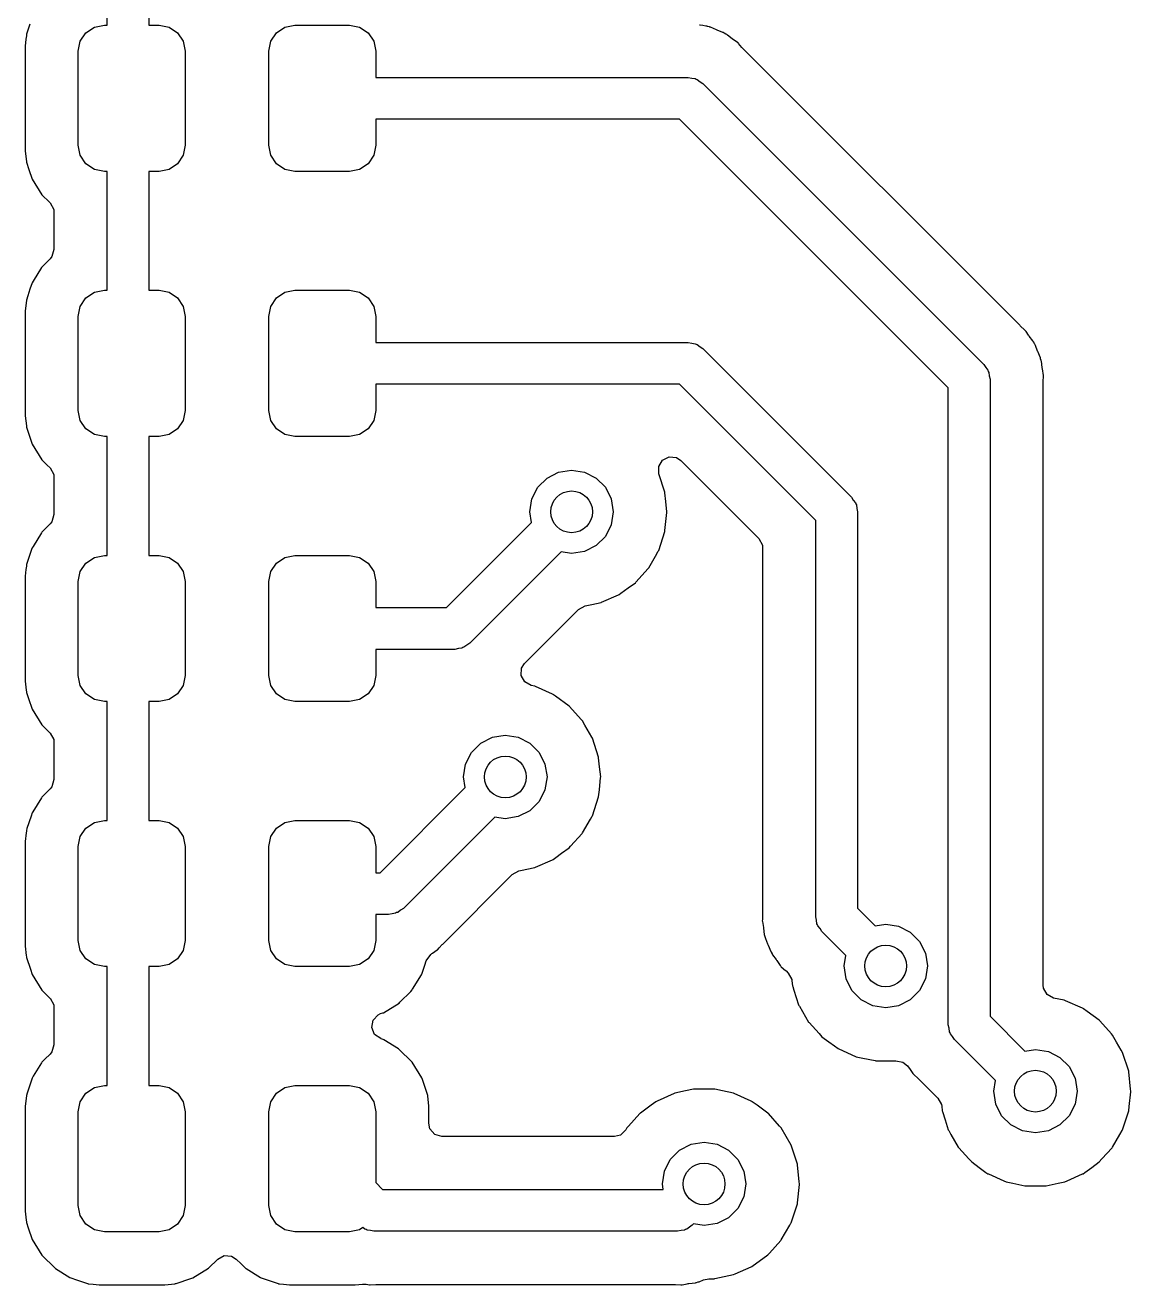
# Model space of a CAD drawing. Extents: x 61 to 228, y -146 to -45.
# Drawn here: x 110.97 to 121.56, y -63.92 to -51.85 of the extents above; entities that cross this region are included whole.
import ezdxf

# ---------------------------------------------------------------- set-up
doc = ezdxf.new("R2010")
doc.units = 0
doc.layers.add('BLACK', color=7, linetype='CONTINUOUS')

msp = doc.modelspace()

# ---------------------------------------------------------------- linework, layer by layer
at = {"layer": 'BLACK', "linetype": 'CONTINUOUS'}
for p, q in [((111.753, -51.8526), (111.753, -50.7126)), ((112.153, -50.7126), (112.153, -51.8526)), ((111.015, -51.8417), (110.983, -51.9395)), ((111.551, -51.9258), (111.632, -51.8716)), ((111.632, -51.8716), (111.728, -51.8526)), ((111.728, -51.8526), (111.753, -51.8526)), ((112.153, -51.8526), (112.253, -51.8526)), ((112.253, -51.8526), (112.349, -51.8716)), ((112.349, -51.8716), (112.43, -51.9258)), ((113.376, -51.9258), (113.457, -51.8716)), ((113.457, -51.8716), (113.553, -51.8526)), ((113.553, -51.8526), (114.078, -51.8526)), ((114.078, -51.8526), (114.174, -51.8716)), ((114.174, -51.8716), (114.255, -51.9258)), ((117.437, -51.853), (117.43, -51.8519)), ((117.463, -51.8564), (117.437, -51.853)), ((117.493, -51.8603), (117.463, -51.8564)), ((117.5, -51.8613), (117.493, -51.8603)), ((117.493, -51.8603), (117.493, -51.8603)), ((117.507, -51.8641), (117.5, -51.8613)), ((117.51, -51.8647), (117.507, -51.8641)), ((117.526, -51.8694), (117.51, -51.8647)), ((117.529, -51.8702), (117.526, -51.8694)), ((117.536, -51.8716), (117.529, -51.8702)), ((117.594, -51.8978), (117.536, -51.8716)), ((110.976, -51.9855), (110.969, -52.0522)), ((110.98, -51.9546), (110.976, -51.9855)), ((110.983, -51.9395), (110.98, -51.9477)), ((110.98, -51.9477), (110.98, -51.9546)), ((110.98, -51.9546), (110.98, -51.9546)), ((111.478, -52.1026), (111.497, -52.0069)), ((111.497, -52.0069), (111.551, -51.9258)), ((112.43, -51.9258), (112.484, -52.0069)), ((112.484, -52.0069), (112.503, -52.1026)), ((113.303, -52.1026), (113.322, -52.0069)), ((113.322, -52.0069), (113.376, -51.9258)), ((114.255, -51.9258), (114.309, -52.0069)), ((114.309, -52.0069), (114.328, -52.1026)), ((117.6, -51.9004), (117.594, -51.8978)), ((117.653, -51.9208), (117.6, -51.9004)), ((117.66, -51.9236), (117.653, -51.9208)), ((117.653, -51.9208), (117.653, -51.9208)), ((117.666, -51.928), (117.66, -51.9236)), ((117.668, -51.9292), (117.666, -51.928)), ((117.683, -51.9376), (117.668, -51.9292)), ((117.685, -51.939), (117.683, -51.9376)), ((117.692, -51.9421), (117.685, -51.939)), ((117.698, -51.9468), (117.692, -51.9421)), ((117.743, -51.9815), (117.698, -51.9468)), ((117.748, -51.9855), (117.743, -51.9815)), ((117.8, -52.0222), (117.748, -51.9855)), ((110.969, -52.0522), (110.969, -53.053)), ((111.478, -53.0026), (111.478, -52.1026)), ((112.503, -52.1026), (112.503, -53.0026)), ((113.303, -53.0026), (113.303, -52.1026)), ((114.328, -52.1026), (114.328, -52.3526)), ((117.805, -52.0279), (117.8, -52.0222)), ((117.838, -52.0658), (117.805, -52.0279)), ((117.805, -52.0279), (117.805, -52.0279)), ((117.844, -52.0721), (117.838, -52.0658)), ((120.499, -54.7266), (117.844, -52.0721)), ((114.328, -52.3526), (117.323, -52.3526)), ((117.323, -52.3526), (117.356, -52.3601)), ((117.356, -52.3601), (117.389, -52.3638)), ((117.389, -52.3638), (117.398, -52.37)), ((117.398, -52.37), (117.41, -52.3725)), ((117.41, -52.3725), (117.436, -52.3934)), ((117.436, -52.3934), (117.464, -52.4112)), ((117.464, -52.4112), (120.157, -55.1038)), ((117.24, -52.7526), (114.328, -52.7526)), ((114.328, -52.7526), (114.328, -53.0026)), ((119.815, -55.3278), (117.24, -52.7526)), ((110.969, -53.053), (110.97, -53.0562)), ((110.97, -53.0562), (110.97, -53.0562)), ((110.97, -53.0562), (110.975, -53.1097)), ((111.497, -53.0983), (111.478, -53.0026)), ((111.551, -53.1794), (111.497, -53.0983)), ((112.484, -53.0983), (112.43, -53.1794)), ((112.503, -53.0026), (112.484, -53.0983)), ((113.322, -53.0983), (113.303, -53.0026)), ((113.376, -53.1794), (113.322, -53.0983)), ((114.309, -53.0983), (114.255, -53.1794)), ((114.328, -53.0026), (114.309, -53.0983)), ((110.975, -53.1097), (110.98, -53.1588)), ((110.98, -53.1588), (110.983, -53.1653)), ((110.983, -53.1653), (110.983, -53.1653)), ((110.983, -53.1653), (111.005, -53.2334)), ((111.632, -53.2336), (111.551, -53.1794)), ((112.43, -53.1794), (112.349, -53.2336)), ((113.457, -53.2336), (113.376, -53.1794)), ((114.255, -53.1794), (114.174, -53.2336)), ((111.005, -53.2334), (111.036, -53.3265)), ((111.036, -53.3265), (111.13, -53.4769)), ((111.728, -53.2526), (111.632, -53.2336)), ((111.753, -53.2526), (111.728, -53.2526)), ((111.753, -54.3926), (111.753, -53.2526)), ((112.253, -53.2526), (112.153, -53.2526)), ((112.153, -53.2526), (112.153, -54.3926)), ((112.349, -53.2336), (112.253, -53.2526)), ((113.553, -53.2526), (113.457, -53.2336)), ((114.078, -53.2526), (113.553, -53.2526)), ((114.174, -53.2336), (114.078, -53.2526)), ((111.13, -53.4769), (111.202, -53.5494)), ((111.202, -53.5494), (111.208, -53.5548)), ((111.208, -53.5548), (111.242, -53.6171)), ((111.242, -53.6171), (111.244, -53.644)), ((111.244, -53.644), (111.244, -54.0012)), ((111.244, -54.0012), (111.224, -54.0693)), ((111.125, -54.1755), (111.044, -54.306)), ((111.129, -54.1693), (111.125, -54.1755)), ((111.125, -54.1755), (111.125, -54.1755)), ((111.208, -54.0902), (111.129, -54.1693)), ((111.224, -54.0693), (111.208, -54.0902)), ((111.044, -54.306), (111.036, -54.3199)), ((111.015, -54.3817), (110.994, -54.4455)), ((111.036, -54.3199), (111.015, -54.3817)), ((111.551, -54.4658), (111.632, -54.4116)), ((111.632, -54.4116), (111.728, -54.3926)), ((111.728, -54.3926), (111.753, -54.3926)), ((112.153, -54.3926), (112.253, -54.3926)), ((112.253, -54.3926), (112.349, -54.4116)), ((112.349, -54.4116), (112.43, -54.4658)), ((113.376, -54.4658), (113.457, -54.4116)), ((113.457, -54.4116), (113.553, -54.3926)), ((113.553, -54.3926), (114.078, -54.3926)), ((114.078, -54.3926), (114.174, -54.4116)), ((114.174, -54.4116), (114.255, -54.4658)), ((110.98, -54.4877), (110.969, -54.5922)), ((110.994, -54.4455), (110.98, -54.4877)), ((111.478, -54.6426), (111.497, -54.5469)), ((111.497, -54.5469), (111.551, -54.4658)), ((112.43, -54.4658), (112.484, -54.5469)), ((112.484, -54.5469), (112.503, -54.6426)), ((113.303, -54.6426), (113.322, -54.5469)), ((113.322, -54.5469), (113.376, -54.4658)), ((114.255, -54.4658), (114.309, -54.5469)), ((114.309, -54.5469), (114.328, -54.6426)), ((110.969, -54.5922), (110.969, -55.593)), ((111.478, -55.5426), (111.478, -54.6426)), ((112.503, -54.6426), (112.503, -55.5426)), ((113.303, -55.5426), (113.303, -54.6426)), ((114.328, -54.6426), (114.328, -54.8926)), ((120.504, -54.7316), (120.499, -54.7266)), ((120.55, -54.773), (120.504, -54.7316)), ((120.555, -54.7793), (120.55, -54.773)), ((120.56, -54.7867), (120.555, -54.7793)), ((120.555, -54.7793), (120.555, -54.7793)), ((120.584, -54.8219), (120.56, -54.7867)), ((114.328, -54.8926), (117.323, -54.8926)), ((117.323, -54.8926), (117.356, -54.9001)), ((117.356, -54.9001), (117.389, -54.9038)), ((117.389, -54.9038), (117.398, -54.91)), ((117.398, -54.91), (117.41, -54.9125)), ((117.41, -54.9125), (117.436, -54.9334)), ((120.587, -54.8256), (120.584, -54.8219)), ((120.59, -54.831), (120.587, -54.8256)), ((120.625, -54.8757), (120.59, -54.831)), ((120.629, -54.8817), (120.625, -54.8757)), ((120.625, -54.8757), (120.625, -54.8757)), ((120.632, -54.8887), (120.629, -54.8817)), ((120.634, -54.8909), (120.632, -54.8887)), ((120.642, -54.9057), (120.634, -54.8909)), ((120.643, -54.9081), (120.642, -54.9057)), ((120.647, -54.9143), (120.643, -54.9081)), ((117.436, -54.9334), (117.464, -54.9512)), ((117.464, -54.9512), (118.887, -56.3738)), ((120.65, -54.9214), (120.647, -54.9143)), ((120.67, -54.9741), (120.65, -54.9214)), ((120.65, -54.9214), (120.65, -54.9214)), ((120.673, -54.9802), (120.67, -54.9741)), ((120.698, -55.0387), (120.673, -54.9802)), ((120.157, -55.1038), (120.174, -55.1321)), ((120.174, -55.1321), (120.195, -55.1583)), ((120.7, -55.0462), (120.698, -55.0387)), ((120.7, -55.0487), (120.7, -55.0462)), ((120.705, -55.065), (120.7, -55.0487)), ((120.705, -55.0677), (120.705, -55.065)), ((120.708, -55.0748), (120.705, -55.0677)), ((120.711, -55.0979), (120.708, -55.0748)), ((120.716, -55.1382), (120.711, -55.0979)), ((120.717, -55.1447), (120.716, -55.1382)), ((120.728, -55.2076), (120.717, -55.1447)), ((120.195, -55.1583), (120.198, -55.1695)), ((120.198, -55.1695), (120.204, -55.1792)), ((120.204, -55.1792), (120.208, -55.2124)), ((120.208, -55.2124), (120.215, -55.245)), ((120.215, -55.245), (120.215, -61.3477)), ((120.724, -55.2654), (120.727, -55.2152)), ((120.724, -55.2739), (120.724, -55.2654)), ((120.724, -61.0503), (120.724, -55.2739)), ((120.727, -55.2152), (120.728, -55.2076)), ((120.727, -55.2152), (120.727, -55.2152)), ((117.24, -55.2926), (114.328, -55.2926)), ((114.328, -55.2926), (114.328, -55.5426)), ((118.545, -56.5978), (117.24, -55.2926)), ((119.815, -61.4305), (119.815, -55.3278)), ((110.969, -55.593), (110.97, -55.5962)), ((110.97, -55.5962), (110.97, -55.5962)), ((110.97, -55.5962), (110.98, -55.6919)), ((111.497, -55.6383), (111.478, -55.5426)), ((112.503, -55.5426), (112.484, -55.6383)), ((113.322, -55.6383), (113.303, -55.5426)), ((114.328, -55.5426), (114.309, -55.6383)), ((110.98, -55.6919), (110.98, -55.6988)), ((110.98, -55.6988), (110.983, -55.7053)), ((110.983, -55.7053), (110.983, -55.7053)), ((110.983, -55.7053), (111.015, -55.8011)), ((111.551, -55.7194), (111.497, -55.6383)), ((111.632, -55.7736), (111.551, -55.7194)), ((112.43, -55.7194), (112.349, -55.7736)), ((112.484, -55.6383), (112.43, -55.7194)), ((113.376, -55.7194), (113.322, -55.6383)), ((113.457, -55.7736), (113.376, -55.7194)), ((114.255, -55.7194), (114.174, -55.7736)), ((114.309, -55.6383), (114.255, -55.7194)), ((111.015, -55.8011), (111.036, -55.8665)), ((111.036, -55.8665), (111.13, -56.0169)), ((111.728, -55.7926), (111.632, -55.7736)), ((111.753, -55.7926), (111.728, -55.7926)), ((111.753, -56.9326), (111.753, -55.7926)), ((112.253, -55.7926), (112.153, -55.7926)), ((112.153, -55.7926), (112.153, -56.9326)), ((112.349, -55.7736), (112.253, -55.7926)), ((113.553, -55.7926), (113.457, -55.7736)), ((114.078, -55.7926), (113.553, -55.7926)), ((114.174, -55.7736), (114.078, -55.7926)), ((117.077, -56.0191), (117.14, -55.9878)), ((117.14, -55.9878), (117.211, -55.9959)), ((117.211, -55.9959), (117.251, -56.0228)), ((111.13, -56.0169), (111.18, -56.0676)), ((111.18, -56.0676), (111.208, -56.0948)), ((111.208, -56.0948), (111.242, -56.1571)), ((116.081, -56.1346), (116.205, -56.115)), ((116.205, -56.115), (116.329, -56.1346)), ((117.04, -56.0799), (117.077, -56.0191)), ((117.042, -56.1509), (117.04, -56.0799)), ((117.251, -56.0228), (118, -56.7716)), ((111.242, -56.1571), (111.244, -56.184)), ((111.244, -56.184), (111.244, -56.5412)), ((115.881, -56.2799), (115.97, -56.1914)), ((115.97, -56.1914), (116.081, -56.1346)), ((116.329, -56.1346), (116.44, -56.1914)), ((116.44, -56.1914), (116.529, -56.2799)), ((117.099, -56.3251), (117.042, -56.1509)), ((115.825, -56.3914), (115.881, -56.2799)), ((116.529, -56.2799), (116.585, -56.3914)), ((117.099, -56.3316), (117.099, -56.3251)), ((117.108, -56.4168), (117.099, -56.3316)), ((117.099, -56.3316), (117.099, -56.3316)), ((115.805, -56.515), (115.825, -56.3914)), ((116.585, -56.3914), (116.605, -56.515)), ((117.119, -56.515), (117.108, -56.4168)), ((118.887, -56.3738), (118.904, -56.4021)), ((118.904, -56.4021), (118.925, -56.4283)), ((118.925, -56.4283), (118.928, -56.4395)), ((118.928, -56.4395), (118.934, -56.4492)), ((118.934, -56.4492), (118.938, -56.4824)), ((118.938, -56.4824), (118.945, -56.515)), ((111.244, -56.5412), (111.224, -56.6093)), ((115.821, -56.6161), (115.805, -56.515)), ((116.605, -56.515), (116.585, -56.6386)), ((117.1, -56.6934), (117.118, -56.5216)), ((117.118, -56.5216), (117.119, -56.515)), ((118.545, -60.396), (118.545, -56.5978)), ((118.945, -56.515), (118.945, -60.3131)), ((111.125, -56.7155), (111.044, -56.846)), ((111.129, -56.7093), (111.125, -56.7155)), ((111.125, -56.7155), (111.125, -56.7155)), ((111.18, -56.6581), (111.129, -56.7093)), ((111.208, -56.6302), (111.18, -56.6581)), ((111.224, -56.6093), (111.208, -56.6302)), ((115.005, -57.4326), (115.821, -56.6161)), ((116.585, -56.6386), (116.529, -56.7501)), ((117.04, -56.8866), (117.099, -56.7049)), ((117.099, -56.7049), (117.1, -56.6934)), ((116.44, -56.8386), (116.329, -56.8954)), ((116.529, -56.7501), (116.44, -56.8386)), ((118, -56.7716), (118.034, -56.8339)), ((118.034, -56.8339), (118.036, -56.8607)), ((111.03, -56.8766), (110.983, -57.0182)), ((111.036, -56.8599), (111.03, -56.8766)), ((111.044, -56.846), (111.036, -56.8599)), ((111.551, -57.0058), (111.632, -56.9516)), ((111.632, -56.9516), (111.728, -56.9326)), ((111.728, -56.9326), (111.753, -56.9326)), ((112.153, -56.9326), (112.253, -56.9326)), ((112.253, -56.9326), (112.349, -56.9516)), ((112.349, -56.9516), (112.43, -57.0058)), ((113.376, -57.0058), (113.457, -56.9516)), ((113.457, -56.9516), (113.553, -56.9326)), ((113.553, -56.9326), (114.078, -56.9326)), ((114.078, -56.9326), (114.174, -56.9516)), ((114.174, -56.9516), (114.255, -57.0058)), ((116.104, -56.899), (115.229, -57.7743)), ((116.205, -56.915), (116.104, -56.899)), ((116.329, -56.8954), (116.205, -56.915)), ((116.944, -57.0519), (117.009, -56.9395)), ((117.009, -56.9395), (117.036, -56.8923)), ((117.036, -56.8923), (117.04, -56.8866)), ((117.036, -56.8923), (117.036, -56.8923)), ((118.036, -56.8607), (118.036, -60.367)), ((110.976, -57.0671), (110.969, -57.1322)), ((110.98, -57.0346), (110.976, -57.0671)), ((110.983, -57.0182), (110.98, -57.0277)), ((110.98, -57.0277), (110.98, -57.0346)), ((110.98, -57.0346), (110.98, -57.0346)), ((111.497, -57.0869), (111.551, -57.0058)), ((112.43, -57.0058), (112.484, -57.0869)), ((113.322, -57.0869), (113.376, -57.0058)), ((114.255, -57.0058), (114.309, -57.0869)), ((116.821, -57.189), (116.94, -57.0569)), ((116.94, -57.0569), (116.944, -57.0519)), ((116.94, -57.0569), (116.94, -57.0569)), ((110.969, -57.1322), (110.969, -58.133)), ((111.478, -57.1826), (111.497, -57.0869)), ((111.478, -58.0826), (111.478, -57.1826)), ((112.484, -57.0869), (112.503, -57.1826)), ((112.503, -57.1826), (112.503, -58.0826)), ((113.303, -57.1826), (113.322, -57.0869)), ((113.303, -58.0826), (113.303, -57.1826)), ((114.309, -57.0869), (114.328, -57.1826)), ((114.328, -57.1826), (114.328, -57.4326)), ((116.748, -57.2432), (116.816, -57.1939)), ((116.816, -57.1939), (116.821, -57.189)), ((116.493, -57.3811), (116.656, -57.3088)), ((116.656, -57.3088), (116.662, -57.3061)), ((116.656, -57.3088), (116.656, -57.3088)), ((116.662, -57.3061), (116.678, -57.2946)), ((116.678, -57.2946), (116.748, -57.2432)), ((114.328, -57.4326), (115.005, -57.4326)), ((116.272, -57.4504), (116.334, -57.4163)), ((116.334, -57.4163), (116.4, -57.4024)), ((116.4, -57.4024), (116.487, -57.3838)), ((116.487, -57.3838), (116.493, -57.3811)), ((115.755, -57.9666), (116.272, -57.4504)), ((115.2, -57.792), (115.174, -57.8128)), ((115.229, -57.7743), (115.2, -57.792)), ((115.087, -57.8326), (114.328, -57.8326)), ((114.328, -57.8326), (114.328, -58.0826)), ((115.12, -57.8252), (115.087, -57.8326)), ((115.153, -57.8215), (115.12, -57.8252)), ((115.163, -57.8154), (115.153, -57.8215)), ((115.174, -57.8128), (115.163, -57.8154)), ((115.721, -58.0831), (115.726, -58.0123)), ((115.726, -58.0123), (115.755, -57.9666)), ((110.969, -58.133), (110.97, -58.1362)), ((110.97, -58.1362), (110.97, -58.1362)), ((110.97, -58.1362), (110.979, -58.2238)), ((111.497, -58.1783), (111.478, -58.0826)), ((112.503, -58.0826), (112.484, -58.1783)), ((113.322, -58.1783), (113.303, -58.0826)), ((114.328, -58.0826), (114.309, -58.1783)), ((115.756, -58.1452), (115.721, -58.0831)), ((115.818, -58.179), (115.756, -58.1452)), ((110.979, -58.2238), (110.98, -58.2388)), ((110.98, -58.2388), (110.983, -58.2453)), ((110.983, -58.2453), (110.983, -58.2453)), ((110.983, -58.2453), (111.002, -58.3032)), ((111.551, -58.2594), (111.497, -58.1783)), ((111.632, -58.3136), (111.551, -58.2594)), ((112.43, -58.2594), (112.349, -58.3136)), ((112.484, -58.1783), (112.43, -58.2594)), ((113.376, -58.2594), (113.322, -58.1783)), ((113.457, -58.3136), (113.376, -58.2594)), ((114.255, -58.2594), (114.174, -58.3136)), ((114.309, -58.1783), (114.255, -58.2594)), ((115.852, -58.1862), (115.818, -58.179)), ((115.858, -58.1889), (115.852, -58.1862)), ((116.021, -58.2612), (115.858, -58.1889)), ((115.858, -58.1889), (115.858, -58.1889)), ((116.027, -58.2639), (116.021, -58.2612)), ((116.021, -58.2612), (116.021, -58.2612)), ((116.032, -58.2678), (116.027, -58.2639)), ((116.052, -58.2825), (116.032, -58.2678)), ((116.032, -58.2678), (116.032, -58.2678)), ((116.181, -58.3761), (116.052, -58.2825)), ((111.002, -58.3032), (111.036, -58.4065)), ((111.036, -58.4065), (111.13, -58.5569)), ((111.728, -58.3326), (111.632, -58.3136)), ((111.753, -58.3326), (111.728, -58.3326)), ((111.753, -59.4726), (111.753, -58.3326)), ((112.253, -58.3326), (112.153, -58.3326)), ((112.153, -58.3326), (112.153, -59.4726)), ((112.349, -58.3136), (112.253, -58.3326)), ((113.553, -58.3326), (113.457, -58.3136)), ((114.078, -58.3326), (113.553, -58.3326)), ((114.174, -58.3136), (114.078, -58.3326)), ((116.186, -58.381), (116.181, -58.3761)), ((116.298, -58.5054), (116.186, -58.381)), ((116.186, -58.381), (116.186, -58.381)), ((116.309, -58.5181), (116.298, -58.5054)), ((116.333, -58.5604), (116.309, -58.5181)), ((111.13, -58.5569), (111.189, -58.6162)), ((111.189, -58.6162), (111.208, -58.6348)), ((111.208, -58.6348), (111.242, -58.6971)), ((115.446, -58.6746), (115.57, -58.655)), ((115.57, -58.655), (115.694, -58.6746)), ((116.399, -58.674), (116.333, -58.5604)), ((111.242, -58.6971), (111.244, -58.724)), ((111.244, -58.724), (111.244, -59.0812)), ((115.246, -58.8199), (115.335, -58.7314)), ((115.335, -58.7314), (115.446, -58.6746)), ((115.694, -58.6746), (115.805, -58.7314)), ((115.805, -58.7314), (115.894, -58.8199)), ((116.405, -58.6834), (116.399, -58.674)), ((116.464, -58.8651), (116.405, -58.6834)), ((115.19, -58.9314), (115.246, -58.8199)), ((115.894, -58.8199), (115.95, -58.9314)), ((116.464, -58.8716), (116.464, -58.8651)), ((116.473, -58.9568), (116.464, -58.8716)), ((116.464, -58.8716), (116.464, -58.8716)), ((115.17, -59.055), (115.19, -58.9314)), ((115.95, -58.9314), (115.97, -59.055)), ((116.484, -59.055), (116.473, -58.9568)), ((111.244, -59.0812), (111.224, -59.1493)), ((115.186, -59.1561), (115.17, -59.055)), ((115.97, -59.055), (115.95, -59.1786)), ((116.471, -59.1774), (116.483, -59.0616)), ((116.483, -59.0616), (116.484, -59.055)), ((111.125, -59.2555), (111.041, -59.3909)), ((111.129, -59.2493), (111.125, -59.2555)), ((111.125, -59.2555), (111.125, -59.2555)), ((111.142, -59.2355), (111.129, -59.2493)), ((111.208, -59.1702), (111.142, -59.2355)), ((111.224, -59.1493), (111.208, -59.1702)), ((114.37, -59.9726), (115.186, -59.1561)), ((115.95, -59.1786), (115.894, -59.2901)), ((116.405, -59.4266), (116.464, -59.2449)), ((116.464, -59.2449), (116.471, -59.1774)), ((115.805, -59.3786), (115.694, -59.4354)), ((115.894, -59.2901), (115.805, -59.3786)), ((111.025, -59.4323), (110.986, -59.5496)), ((111.036, -59.3999), (111.025, -59.4323)), ((111.041, -59.3909), (111.036, -59.3999)), ((111.551, -59.5458), (111.632, -59.4916)), ((111.632, -59.4916), (111.728, -59.4726)), ((111.728, -59.4726), (111.753, -59.4726)), ((112.153, -59.4726), (112.253, -59.4726)), ((112.253, -59.4726), (112.349, -59.4916)), ((112.349, -59.4916), (112.43, -59.5458)), ((113.376, -59.5458), (113.457, -59.4916)), ((113.457, -59.4916), (113.553, -59.4726)), ((113.553, -59.4726), (114.078, -59.4726)), ((114.078, -59.4726), (114.174, -59.4916)), ((114.174, -59.4916), (114.255, -59.5458)), ((115.469, -59.439), (114.594, -60.3143)), ((115.57, -59.455), (115.469, -59.439)), ((115.694, -59.4354), (115.57, -59.455)), ((116.309, -59.5919), (116.385, -59.4599)), ((116.385, -59.4599), (116.401, -59.4323)), ((116.401, -59.4323), (116.405, -59.4266)), ((116.401, -59.4323), (116.401, -59.4323)), ((110.978, -59.5909), (110.969, -59.6722)), ((110.98, -59.5746), (110.978, -59.5909)), ((110.986, -59.5496), (110.98, -59.5677)), ((110.98, -59.5677), (110.98, -59.5746)), ((110.98, -59.5746), (110.98, -59.5746)), ((111.497, -59.6269), (111.551, -59.5458)), ((112.43, -59.5458), (112.484, -59.6269)), ((113.322, -59.6269), (113.376, -59.5458)), ((114.255, -59.5458), (114.309, -59.6269)), ((116.195, -59.7189), (116.305, -59.5969)), ((116.305, -59.5969), (116.309, -59.5919)), ((116.305, -59.5969), (116.305, -59.5969)), ((110.969, -59.6722), (110.969, -60.673)), ((111.478, -59.7226), (111.497, -59.6269)), ((111.478, -60.6226), (111.478, -59.7226)), ((112.484, -59.6269), (112.503, -59.7226)), ((112.503, -59.7226), (112.503, -60.6226)), ((113.303, -59.7226), (113.322, -59.6269)), ((113.303, -60.6226), (113.303, -59.7226)), ((114.309, -59.6269), (114.328, -59.7226)), ((114.328, -59.7226), (114.328, -59.9726)), ((116.109, -59.786), (116.181, -59.7339)), ((116.181, -59.7339), (116.195, -59.7189)), ((115.858, -59.9211), (116.021, -59.8488)), ((116.021, -59.8488), (116.027, -59.8461)), ((116.021, -59.8488), (116.021, -59.8488)), ((116.027, -59.8461), (116.054, -59.8263)), ((116.054, -59.8263), (116.109, -59.786)), ((114.328, -59.9726), (114.37, -59.9726)), ((115.637, -59.9904), (115.699, -59.9563)), ((115.699, -59.9563), (115.716, -59.9528)), ((115.716, -59.9528), (115.852, -59.9238)), ((115.852, -59.9238), (115.858, -59.9211)), ((114.971, -60.6562), (115.637, -59.9904)), ((114.565, -60.332), (114.539, -60.3528)), ((114.594, -60.3143), (114.565, -60.332)), ((118.945, -60.3131), (119.114, -60.4825)), ((114.452, -60.3726), (114.328, -60.3726)), ((114.328, -60.3726), (114.328, -60.6226)), ((114.485, -60.3652), (114.452, -60.3726)), ((114.518, -60.3615), (114.485, -60.3652)), ((114.528, -60.3554), (114.518, -60.3615)), ((114.539, -60.3528), (114.528, -60.3554)), ((118.033, -60.4201), (118.032, -60.4333)), ((118.032, -60.4333), (118.034, -60.4408)), ((118.036, -60.3756), (118.033, -60.4201)), ((118.034, -60.4408), (118.034, -60.4408)), ((118.034, -60.4408), (118.043, -60.4963)), ((118.036, -60.367), (118.036, -60.3756)), ((118.552, -60.4285), (118.545, -60.396)), ((118.556, -60.4617), (118.552, -60.4285)), ((118.562, -60.4715), (118.556, -60.4617)), ((118.043, -60.4963), (118.044, -60.5028)), ((118.044, -60.5028), (118.052, -60.5662)), ((118.052, -60.5662), (118.055, -60.5733)), ((118.055, -60.5733), (118.055, -60.5759)), ((118.055, -60.5759), (118.06, -60.5922)), ((118.565, -60.4827), (118.562, -60.4715)), ((118.586, -60.5088), (118.565, -60.4827)), ((118.603, -60.5371), (118.586, -60.5088)), ((118.832, -60.7653), (118.603, -60.5371)), ((119.114, -60.4825), (119.215, -60.4665)), ((119.215, -60.4665), (119.339, -60.486)), ((119.339, -60.486), (119.451, -60.5429)), ((119.451, -60.5429), (119.539, -60.6313)), ((110.969, -60.673), (110.97, -60.6762)), ((110.97, -60.6762), (110.97, -60.6762)), ((110.97, -60.6762), (110.979, -60.7653)), ((111.497, -60.7183), (111.478, -60.6226)), ((112.503, -60.6226), (112.484, -60.7183)), ((113.322, -60.7183), (113.303, -60.6226)), ((114.328, -60.6226), (114.309, -60.7183)), ((114.924, -60.708), (114.937, -60.6938)), ((114.937, -60.6938), (114.966, -60.6614)), ((114.966, -60.6614), (114.971, -60.6562)), ((118.06, -60.5922), (118.06, -60.5948)), ((118.06, -60.5948), (118.062, -60.6022)), ((118.062, -60.6022), (118.084, -60.6529)), ((118.084, -60.6529), (118.087, -60.6608)), ((118.087, -60.6608), (118.09, -60.6669)), ((118.09, -60.6669), (118.113, -60.7266)), ((119.539, -60.6313), (119.596, -60.7429)), ((110.979, -60.7653), (110.98, -60.7788)), ((110.98, -60.7788), (110.983, -60.7853)), ((110.983, -60.7853), (110.983, -60.7853)), ((110.983, -60.7853), (111.02, -60.8984)), ((111.551, -60.7994), (111.497, -60.7183)), ((111.632, -60.8536), (111.551, -60.7994)), ((112.43, -60.7994), (112.349, -60.8536)), ((112.484, -60.7183), (112.43, -60.7994)), ((113.376, -60.7994), (113.322, -60.7183)), ((113.457, -60.8536), (113.376, -60.7994)), ((114.255, -60.7994), (114.174, -60.8536)), ((114.309, -60.7183), (114.255, -60.7994)), ((114.798, -60.8599), (114.813, -60.8165)), ((114.813, -60.8165), (114.856, -60.7562)), ((114.856, -60.7562), (114.864, -60.7501)), ((114.864, -60.7501), (114.866, -60.748)), ((114.866, -60.748), (114.872, -60.7441)), ((114.872, -60.7441), (114.918, -60.7123)), ((114.918, -60.7123), (114.924, -60.708)), ((118.113, -60.7266), (118.117, -60.7329)), ((118.117, -60.7329), (118.118, -60.7352)), ((118.118, -60.7352), (118.126, -60.7501)), ((118.126, -60.7501), (118.128, -60.7523)), ((118.128, -60.7523), (118.131, -60.7593)), ((118.131, -60.7593), (118.166, -60.8049)), ((118.166, -60.8049), (118.17, -60.81)), ((118.17, -60.81), (118.173, -60.8153)), ((118.173, -60.8153), (118.205, -60.8617)), ((118.816, -60.8665), (118.832, -60.7653)), ((119.596, -60.7429), (119.615, -60.8665)), ((111.02, -60.8984), (111.036, -60.9465)), ((111.036, -60.9465), (111.13, -61.0969)), ((111.728, -60.8726), (111.632, -60.8536)), ((111.753, -60.8726), (111.728, -60.8726)), ((111.753, -62.0126), (111.753, -60.8726)), ((112.253, -60.8726), (112.153, -60.8726)), ((112.153, -60.8726), (112.153, -62.0126)), ((112.349, -60.8536), (112.253, -60.8726)), ((113.553, -60.8726), (113.457, -60.8536)), ((114.078, -60.8726), (113.553, -60.8726)), ((114.174, -60.8536), (114.078, -60.8726)), ((114.766, -60.9516), (114.77, -60.9453)), ((114.77, -60.9453), (114.798, -60.8599)), ((118.205, -60.8617), (118.205, -60.8617)), ((118.205, -60.8617), (118.21, -60.8679)), ((118.21, -60.8679), (118.215, -60.873)), ((118.215, -60.873), (118.215, -60.873)), ((118.215, -60.873), (118.256, -60.9094)), ((118.256, -60.9094), (118.261, -60.9144)), ((118.261, -60.9144), (118.281, -60.9338)), ((118.281, -60.9338), (118.315, -60.9961)), ((118.835, -60.9901), (118.816, -60.8665)), ((119.615, -60.8665), (119.596, -60.9901)), ((114.682, -61.0884), (114.766, -60.9516)), ((114.766, -60.9516), (114.766, -60.9516)), ((118.315, -60.9961), (118.317, -61.0097)), ((118.317, -61.0097), (118.322, -61.0564)), ((118.322, -61.0564), (118.324, -61.0627)), ((118.324, -61.0627), (118.324, -61.0627)), ((118.324, -61.0627), (118.336, -61.0989)), ((118.892, -61.1016), (118.835, -60.9901)), ((119.596, -60.9901), (119.539, -61.1016)), ((120.727, -61.0777), (120.724, -61.0503)), ((111.13, -61.0969), (111.206, -61.1735)), ((111.206, -61.1735), (111.208, -61.1748)), ((111.208, -61.1748), (111.242, -61.2371)), ((114.559, -61.2145), (114.663, -61.1099)), ((114.663, -61.1099), (114.677, -61.0959)), ((114.677, -61.0959), (114.682, -61.0884)), ((118.336, -61.0989), (118.381, -61.238)), ((118.98, -61.1901), (118.892, -61.1016)), ((119.539, -61.1016), (119.451, -61.1901)), ((120.761, -61.1398), (120.727, -61.0777)), ((120.823, -61.1735), (120.761, -61.1398)), ((120.926, -61.1953), (120.823, -61.1735)), ((111.242, -61.2371), (111.244, -61.264)), ((111.244, -61.264), (111.244, -61.6212)), ((114.402, -61.3141), (114.552, -61.2211)), ((114.552, -61.2211), (114.559, -61.2145)), ((118.381, -61.238), (118.384, -61.2437)), ((118.384, -61.2437), (118.384, -61.2437)), ((118.384, -61.2437), (118.389, -61.2517)), ((118.389, -61.2517), (118.476, -61.4034)), ((119.092, -61.2469), (118.98, -61.1901)), ((119.215, -61.2665), (119.092, -61.2469)), ((119.339, -61.2469), (119.215, -61.2665)), ((119.451, -61.1901), (119.339, -61.2469)), ((120.932, -61.1967), (120.926, -61.1953)), ((120.926, -61.1953), (120.926, -61.1953)), ((120.938, -61.1994), (120.932, -61.1967)), ((121.101, -61.2717), (120.938, -61.1994)), ((120.938, -61.1994), (120.938, -61.1994)), ((121.107, -61.2744), (121.101, -61.2717)), ((121.101, -61.2717), (121.101, -61.2717)), ((121.112, -61.2783), (121.107, -61.2744)), ((121.145, -61.302), (121.112, -61.2783)), ((121.112, -61.2783), (121.112, -61.2783)), ((121.261, -61.3866), (121.145, -61.302)), ((114.29, -61.4561), (114.303, -61.3863)), ((114.303, -61.3863), (114.351, -61.3342)), ((114.351, -61.3342), (114.375, -61.323)), ((114.375, -61.323), (114.395, -61.3165)), ((114.395, -61.3165), (114.402, -61.3141)), ((114.395, -61.3165), (114.395, -61.3165)), ((118.476, -61.4034), (118.481, -61.4083)), ((118.481, -61.4083), (118.481, -61.4083)), ((118.481, -61.4083), (118.577, -61.5148)), ((119.822, -61.4631), (119.815, -61.4305)), ((120.215, -61.3477), (120.549, -61.6815)), ((121.266, -61.3915), (121.261, -61.3866)), ((121.379, -61.5179), (121.266, -61.3915)), ((121.266, -61.3915), (121.266, -61.3915)), ((114.317, -61.5217), (114.29, -61.4561)), ((114.376, -61.5621), (114.317, -61.5217)), ((118.577, -61.5148), (118.604, -61.5453)), ((118.604, -61.5453), (118.671, -61.594)), ((119.826, -61.4963), (119.822, -61.4631)), ((119.832, -61.506), (119.826, -61.4963)), ((119.835, -61.5172), (119.832, -61.506)), ((119.856, -61.5434), (119.835, -61.5172)), ((119.873, -61.5717), (119.856, -61.5434)), ((121.389, -61.5286), (121.379, -61.5179)), ((121.428, -61.5952), (121.389, -61.5286)), ((111.244, -61.6212), (111.224, -61.6893)), ((114.379, -61.5632), (114.376, -61.5621)), ((114.401, -61.5705), (114.379, -61.5632)), ((114.407, -61.5743), (114.401, -61.5705)), ((114.545, -61.6595), (114.407, -61.5743)), ((114.407, -61.5743), (114.407, -61.5743)), ((114.551, -61.6633), (114.545, -61.6595)), ((114.556, -61.6685), (114.551, -61.6633)), ((114.67, -61.7822), (114.556, -61.6685)), ((118.671, -61.594), (118.724, -61.6321)), ((118.724, -61.6321), (118.759, -61.6576)), ((118.759, -61.6576), (118.765, -61.6603)), ((118.765, -61.6603), (118.765, -61.6603)), ((118.765, -61.6603), (118.926, -61.7321)), ((120.266, -61.9644), (119.873, -61.5717)), ((120.549, -61.6815), (120.65, -61.6655)), ((120.65, -61.6655), (120.774, -61.6851)), ((121.473, -61.6733), (121.428, -61.5952)), ((111.129, -61.7893), (111.125, -61.7955)), ((111.158, -61.7599), (111.129, -61.7893)), ((111.208, -61.7102), (111.158, -61.7599)), ((111.224, -61.6893), (111.208, -61.7102)), ((114.676, -61.7883), (114.67, -61.7822)), ((114.77, -61.9387), (114.676, -61.7883)), ((118.926, -61.7321), (118.933, -61.7353)), ((118.933, -61.7353), (118.997, -61.7489)), ((118.997, -61.7489), (119.114, -61.7736)), ((119.114, -61.7736), (119.114, -61.7736)), ((119.114, -61.7736), (119.12, -61.775)), ((119.12, -61.775), (119.311, -61.775)), ((119.311, -61.775), (119.312, -61.7747)), ((119.312, -61.7747), (119.38, -61.7871)), ((119.38, -61.7871), (119.423, -61.823)), ((120.774, -61.6851), (120.885, -61.7419)), ((120.885, -61.7419), (120.974, -61.8304)), ((121.485, -61.6939), (121.473, -61.6733)), ((121.544, -61.8756), (121.485, -61.6939)), ((111.125, -61.7955), (111.046, -61.9236)), ((111.125, -61.7955), (111.125, -61.7955)), ((119.423, -61.823), (119.44, -61.8445)), ((119.44, -61.8445), (119.443, -61.8498)), ((119.443, -61.8498), (119.475, -61.8962)), ((119.475, -61.8962), (119.475, -61.8962)), ((119.475, -61.8962), (119.48, -61.9025)), ((119.48, -61.9025), (119.485, -61.9075)), ((119.485, -61.9075), (119.485, -61.9075)), ((119.485, -61.9075), (119.526, -61.9439)), ((120.974, -61.8304), (121.03, -61.9419)), ((121.544, -61.8821), (121.544, -61.8756)), ((121.562, -62.0471), (121.544, -61.8821)), ((121.544, -61.8821), (121.544, -61.8821)), ((111.01, -62.0178), (110.988, -62.0849)), ((111.036, -61.9399), (111.01, -62.0178)), ((111.046, -61.9236), (111.036, -61.9399)), ((111.551, -62.0858), (111.632, -62.0316)), ((111.632, -62.0316), (111.728, -62.0126)), ((111.728, -62.0126), (111.753, -62.0126)), ((112.153, -62.0126), (112.253, -62.0126)), ((112.253, -62.0126), (112.349, -62.0316)), ((112.349, -62.0316), (112.43, -62.0858)), ((113.376, -62.0858), (113.457, -62.0316)), ((113.457, -62.0316), (113.553, -62.0126)), ((113.553, -62.0126), (114.078, -62.0126)), ((114.078, -62.0126), (114.174, -62.0316)), ((114.174, -62.0316), (114.255, -62.0858)), ((114.772, -61.9456), (114.77, -61.9387)), ((114.82, -62.0884), (114.772, -61.9456)), ((119.526, -61.9439), (119.531, -61.9489)), ((119.531, -61.9489), (119.715, -62.1328)), ((120.25, -62.0655), (120.266, -61.9644)), ((121.03, -61.9419), (121.05, -62.0655)), ((110.98, -62.1077), (110.969, -62.2122)), ((110.988, -62.0849), (110.98, -62.1077)), ((111.497, -62.1669), (111.551, -62.0858)), ((112.43, -62.0858), (112.484, -62.1669)), ((113.322, -62.1669), (113.376, -62.0858)), ((114.255, -62.0858), (114.309, -62.1669)), ((114.826, -62.1064), (114.82, -62.0884)), ((114.826, -62.1133), (114.826, -62.1064)), ((114.836, -62.2057), (114.826, -62.1133)), ((114.826, -62.1133), (114.826, -62.1133)), ((117.187, -62.0884), (117.024, -62.1607)), ((117.193, -62.0857), (117.187, -62.0884)), ((117.187, -62.0884), (117.187, -62.0884)), ((117.298, -62.0634), (117.193, -62.0857)), ((117.373, -62.0474), (117.298, -62.0634)), ((117.38, -62.046), (117.373, -62.0474)), ((117.373, -62.0474), (117.373, -62.0474)), ((117.57, -62.046), (117.38, -62.046)), ((117.577, -62.0474), (117.57, -62.046)), ((117.652, -62.0634), (117.577, -62.0474)), ((117.577, -62.0474), (117.577, -62.0474)), ((117.757, -62.0857), (117.652, -62.0634)), ((117.763, -62.0884), (117.757, -62.0857)), ((117.926, -62.1607), (117.763, -62.0884)), ((117.763, -62.0884), (117.763, -62.0884)), ((119.715, -62.1328), (119.749, -62.1951)), ((120.27, -62.1891), (120.25, -62.0655)), ((121.05, -62.0655), (121.03, -62.1891)), ((121.548, -62.2122), (121.563, -62.0721)), ((121.564, -62.0655), (121.562, -62.0471)), ((121.563, -62.0721), (121.564, -62.0655)), ((110.969, -62.2122), (110.969, -63.213)), ((111.478, -62.2626), (111.497, -62.1669)), ((111.478, -63.1626), (111.478, -62.2626)), ((112.484, -62.1669), (112.503, -62.2626)), ((112.503, -62.2626), (112.503, -63.1626)), ((113.303, -62.2626), (113.322, -62.1669)), ((113.303, -63.1626), (113.303, -62.2626)), ((114.309, -62.1669), (114.328, -62.2626)), ((114.328, -62.2626), (114.328, -62.9423)), ((114.837, -62.2122), (114.836, -62.2057)), ((114.837, -62.374), (114.837, -62.2122)), ((116.864, -62.2756), (116.859, -62.2805)), ((116.967, -62.2009), (116.864, -62.2756)), ((117.013, -62.1673), (116.967, -62.2009)), ((117.018, -62.1634), (117.013, -62.1673)), ((117.013, -62.1673), (117.013, -62.1673)), ((117.024, -62.1607), (117.018, -62.1634)), ((117.024, -62.1607), (117.024, -62.1607)), ((117.932, -62.1634), (117.926, -62.1607)), ((117.926, -62.1607), (117.926, -62.1607)), ((117.937, -62.1673), (117.932, -62.1634)), ((117.983, -62.2009), (117.937, -62.1673)), ((117.937, -62.1673), (117.937, -62.1673)), ((118.086, -62.2756), (117.983, -62.2009)), ((118.091, -62.2805), (118.086, -62.2756)), ((119.749, -62.1951), (119.752, -62.2087)), ((119.752, -62.2087), (119.756, -62.2554)), ((119.756, -62.2554), (119.758, -62.2617)), ((119.758, -62.2617), (119.758, -62.2617)), ((119.758, -62.2617), (119.784, -62.3413)), ((120.326, -62.3006), (120.27, -62.1891)), ((121.03, -62.1891), (120.974, -62.3006)), ((121.485, -62.4371), (121.544, -62.2554)), ((121.544, -62.2554), (121.548, -62.2122)), ((114.848, -62.4263), (114.837, -62.374)), ((116.859, -62.2805), (116.752, -62.3998)), ((116.859, -62.2805), (116.859, -62.2805)), ((118.198, -62.3998), (118.091, -62.2805)), ((118.091, -62.2805), (118.091, -62.2805)), ((119.784, -62.3413), (119.815, -62.4371)), ((120.415, -62.3891), (120.326, -62.3006)), ((120.526, -62.4459), (120.415, -62.3891)), ((120.885, -62.3891), (120.774, -62.4459)), ((120.974, -62.3006), (120.885, -62.3891)), ((114.894, -62.48), (114.848, -62.4263)), ((114.962, -62.5), (114.894, -62.48)), ((116.616, -62.5), (114.962, -62.5)), ((116.673, -62.486), (116.616, -62.5)), ((116.725, -62.437), (116.673, -62.486)), ((116.728, -62.4308), (116.725, -62.437)), ((116.736, -62.4176), (116.728, -62.4308)), ((116.752, -62.3998), (116.736, -62.4176)), ((118.214, -62.4176), (118.198, -62.3998)), ((118.31, -62.5829), (118.214, -62.4176)), ((119.815, -62.4371), (119.819, -62.4428)), ((119.819, -62.4428), (119.819, -62.4428)), ((119.819, -62.4428), (119.84, -62.48)), ((119.84, -62.48), (119.911, -62.6024)), ((120.65, -62.4655), (120.526, -62.4459)), ((120.774, -62.4459), (120.65, -62.4655)), ((121.389, -62.6024), (121.46, -62.48)), ((121.46, -62.48), (121.481, -62.4428)), ((121.481, -62.4428), (121.485, -62.4371)), ((121.481, -62.4428), (121.481, -62.4428)), ((117.151, -62.7194), (117.24, -62.6309)), ((117.24, -62.6309), (117.351, -62.5741)), ((117.351, -62.5741), (117.475, -62.5545)), ((117.475, -62.5545), (117.599, -62.5741)), ((117.599, -62.5741), (117.71, -62.6309)), ((117.71, -62.6309), (117.799, -62.7194)), ((118.369, -62.7646), (118.31, -62.5829)), ((119.911, -62.6024), (119.915, -62.6074)), ((119.915, -62.6074), (119.915, -62.6074)), ((119.915, -62.6074), (120.013, -62.7157)), ((121.287, -62.7157), (121.385, -62.6074)), ((121.385, -62.6074), (121.389, -62.6024)), ((121.385, -62.6074), (121.385, -62.6074)), ((117.095, -62.8309), (117.151, -62.7194)), ((117.799, -62.7194), (117.855, -62.8309)), ((120.013, -62.7157), (120.039, -62.7444)), ((120.039, -62.7444), (120.11, -62.7958)), ((121.19, -62.7958), (121.261, -62.7444)), ((121.261, -62.7444), (121.287, -62.7157)), ((117.075, -62.9545), (117.095, -62.8309)), ((117.855, -62.8309), (117.875, -62.9545)), ((118.369, -62.7711), (118.369, -62.7646)), ((118.387, -62.9357), (118.369, -62.7711)), ((118.369, -62.7711), (118.369, -62.7711)), ((120.11, -62.7958), (120.176, -62.8444)), ((120.176, -62.8444), (120.193, -62.8566)), ((120.193, -62.8566), (120.199, -62.8593)), ((120.199, -62.8593), (120.199, -62.8593)), ((120.199, -62.8593), (120.346, -62.9247)), ((120.954, -62.9247), (121.101, -62.8593)), ((121.101, -62.8593), (121.107, -62.8566)), ((121.101, -62.8593), (121.101, -62.8593)), ((121.107, -62.8566), (121.124, -62.8444)), ((121.124, -62.8444), (121.19, -62.7958)), ((114.328, -62.9423), (114.394, -63.0085)), ((117.084, -63.0085), (117.075, -62.9545)), ((117.875, -62.9545), (117.855, -63.0781)), ((118.37, -63.1349), (118.388, -62.9611)), ((118.389, -62.9545), (118.387, -62.9357)), ((118.388, -62.9611), (118.389, -62.9545)), ((120.346, -62.9247), (120.368, -62.9343)), ((120.368, -62.9343), (120.432, -62.9479)), ((120.432, -62.9479), (120.548, -62.9726)), ((120.548, -62.9726), (120.548, -62.9726)), ((120.548, -62.9726), (120.555, -62.974)), ((120.555, -62.974), (120.745, -62.974)), ((120.745, -62.974), (120.752, -62.9726)), ((120.752, -62.9726), (120.868, -62.9479)), ((120.752, -62.9726), (120.752, -62.9726)), ((120.868, -62.9479), (120.932, -62.9343)), ((120.932, -62.9343), (120.954, -62.9247)), ((114.394, -63.0085), (117.084, -63.0085)), ((117.855, -63.0781), (117.799, -63.1896)), ((110.969, -63.213), (110.97, -63.2162)), ((110.97, -63.2162), (110.97, -63.2162)), ((110.97, -63.2162), (110.979, -63.3008)), ((111.497, -63.2583), (111.478, -63.1626)), ((112.503, -63.1626), (112.484, -63.2583)), ((113.322, -63.2583), (113.303, -63.1626)), ((117.799, -63.1896), (117.71, -63.2781)), ((118.31, -63.3261), (118.369, -63.1444)), ((118.369, -63.1444), (118.37, -63.1349)), ((110.979, -63.3008), (110.98, -63.3188)), ((110.98, -63.3188), (110.983, -63.3253)), ((110.983, -63.3253), (110.983, -63.3253)), ((110.983, -63.3253), (110.999, -63.3744)), ((111.551, -63.3394), (111.497, -63.2583)), ((111.632, -63.3936), (111.551, -63.3394)), ((112.43, -63.3394), (112.349, -63.3936)), ((112.484, -63.2583), (112.43, -63.3394)), ((113.376, -63.3394), (113.322, -63.2583)), ((113.457, -63.3936), (113.376, -63.3394)), ((117.362, -63.3502), (117.334, -63.3679)), ((117.374, -63.3385), (117.362, -63.3502)), ((117.475, -63.3545), (117.374, -63.3385)), ((117.599, -63.3349), (117.475, -63.3545)), ((117.71, -63.2781), (117.599, -63.3349)), ((118.214, -63.4914), (118.295, -63.3511)), ((118.295, -63.3511), (118.306, -63.3318)), ((118.306, -63.3318), (118.31, -63.3261)), ((118.306, -63.3318), (118.306, -63.3318)), ((110.999, -63.3744), (111.036, -63.4865)), ((111.728, -63.4126), (111.632, -63.3936)), ((112.253, -63.4126), (111.728, -63.4126)), ((112.349, -63.3936), (112.253, -63.4126)), ((113.553, -63.4126), (113.457, -63.3936)), ((114.078, -63.4126), (113.553, -63.4126)), ((114.174, -63.3936), (114.078, -63.4126)), ((114.205, -63.3728), (114.174, -63.3936)), ((114.224, -63.3886), (114.205, -63.3728)), ((114.236, -63.3911), (114.224, -63.3886)), ((114.245, -63.3973), (114.236, -63.3911)), ((114.278, -63.401), (114.245, -63.3973)), ((114.311, -63.4085), (114.278, -63.401)), ((117.221, -63.4085), (114.311, -63.4085)), ((117.254, -63.4011), (117.221, -63.4085)), ((117.287, -63.3974), (117.254, -63.4011)), ((117.297, -63.3913), (117.287, -63.3974)), ((117.308, -63.3887), (117.297, -63.3913)), ((117.334, -63.3679), (117.308, -63.3887)), ((111.036, -63.4865), (111.13, -63.6369)), ((118.101, -63.6173), (118.21, -63.4964)), ((118.21, -63.4964), (118.214, -63.4914)), ((118.21, -63.4964), (118.21, -63.4964)), ((111.13, -63.6369), (111.255, -63.7619)), ((112.727, -63.7611), (112.814, -63.6745)), ((112.814, -63.6745), (112.876, -63.6404)), ((112.876, -63.6404), (112.947, -63.6454)), ((112.947, -63.6454), (112.992, -63.6743)), ((112.992, -63.6743), (113.038, -63.7201)), ((113.038, -63.7201), (113.08, -63.7619)), ((117.932, -63.7456), (118.086, -63.6334)), ((118.086, -63.6334), (118.101, -63.6173)), ((111.255, -63.7619), (111.261, -63.7657)), ((111.261, -63.7657), (111.261, -63.7657)), ((111.261, -63.7657), (111.398, -63.8503)), ((112.577, -63.8541), (112.727, -63.7611)), ((113.08, -63.7619), (113.086, -63.7657)), ((113.086, -63.7657), (113.086, -63.7657)), ((113.086, -63.7657), (113.223, -63.8503)), ((117.577, -63.8616), (117.666, -63.8427)), ((117.666, -63.8427), (117.757, -63.8233)), ((117.757, -63.8233), (117.772, -63.8165)), ((117.772, -63.8165), (117.926, -63.7483)), ((117.926, -63.7483), (117.932, -63.7456)), ((117.926, -63.7483), (117.926, -63.7483)), ((111.398, -63.8503), (111.405, -63.8547)), ((111.405, -63.8547), (111.462, -63.8736)), ((111.462, -63.8736), (111.567, -63.9082)), ((111.567, -63.9082), (111.567, -63.9082)), ((111.567, -63.9082), (111.573, -63.9104)), ((111.573, -63.9104), (111.58, -63.9111)), ((111.58, -63.9111), (111.58, -63.9111)), ((111.58, -63.9111), (111.619, -63.9151)), ((111.619, -63.9151), (111.678, -63.9211)), ((111.678, -63.9211), (112.303, -63.9211)), ((112.303, -63.9211), (112.307, -63.9208)), ((112.307, -63.9208), (112.402, -63.9108)), ((112.307, -63.9208), (112.307, -63.9208)), ((112.402, -63.9108), (112.409, -63.9101)), ((112.402, -63.9108), (112.402, -63.9108)), ((112.409, -63.9101), (112.416, -63.9079)), ((112.416, -63.9079), (112.555, -63.8616)), ((112.416, -63.9079), (112.416, -63.9079)), ((112.555, -63.8616), (112.577, -63.8541)), ((113.223, -63.8503), (113.23, -63.8547)), ((113.23, -63.8547), (113.287, -63.8736)), ((113.287, -63.8736), (113.392, -63.9082)), ((113.392, -63.9082), (113.392, -63.9082)), ((113.392, -63.9082), (113.398, -63.9104)), ((113.398, -63.9104), (113.405, -63.9111)), ((113.405, -63.9111), (113.405, -63.9111)), ((113.405, -63.9111), (113.444, -63.9151)), ((113.444, -63.9151), (113.503, -63.9211)), ((113.503, -63.9211), (114.128, -63.9211)), ((114.128, -63.9211), (114.132, -63.9208)), ((114.132, -63.9208), (114.2, -63.9137)), ((114.132, -63.9208), (114.132, -63.9208)), ((114.2, -63.9137), (114.236, -63.9151)), ((114.236, -63.9151), (114.267, -63.9208)), ((114.267, -63.9208), (114.274, -63.9204)), ((114.274, -63.9204), (114.329, -63.9172)), ((114.274, -63.9204), (114.274, -63.9204)), ((114.329, -63.9172), (114.336, -63.917)), ((114.336, -63.917), (117.192, -63.917)), ((117.192, -63.917), (117.201, -63.9173)), ((117.201, -63.9173), (117.251, -63.9207)), ((117.251, -63.9207), (117.251, -63.9207)), ((117.251, -63.9207), (117.258, -63.9212)), ((117.258, -63.9212), (117.266, -63.9199)), ((117.266, -63.9199), (117.312, -63.9118)), ((117.266, -63.9199), (117.266, -63.9199)), ((117.312, -63.9118), (117.321, -63.9102)), ((117.321, -63.9102), (117.328, -63.9093)), ((117.328, -63.9093), (117.391, -63.9016)), ((117.391, -63.9016), (117.398, -63.8989)), ((117.398, -63.8989), (117.401, -63.8983)), ((117.401, -63.8983), (117.417, -63.8938)), ((117.417, -63.8938), (117.42, -63.893)), ((117.42, -63.893), (117.427, -63.8917)), ((117.427, -63.8917), (117.469, -63.8736)), ((117.469, -63.8736), (117.519, -63.863)), ((117.519, -63.863), (117.57, -63.863)), ((117.57, -63.863), (117.577, -63.8616)), ((117.577, -63.8616), (117.577, -63.8616))]:
    msp.add_line(p, q, dxfattribs=at)
at = {"layer": 'BLACK'}
for centre in [(116.205, -56.515), (115.57, -59.055), (119.215, -60.8665), (120.65, -62.0655), (117.475, -62.9545)]:
    msp.add_circle(centre, 0.2, dxfattribs=at)

doc.saveas('drawing.dxf')
